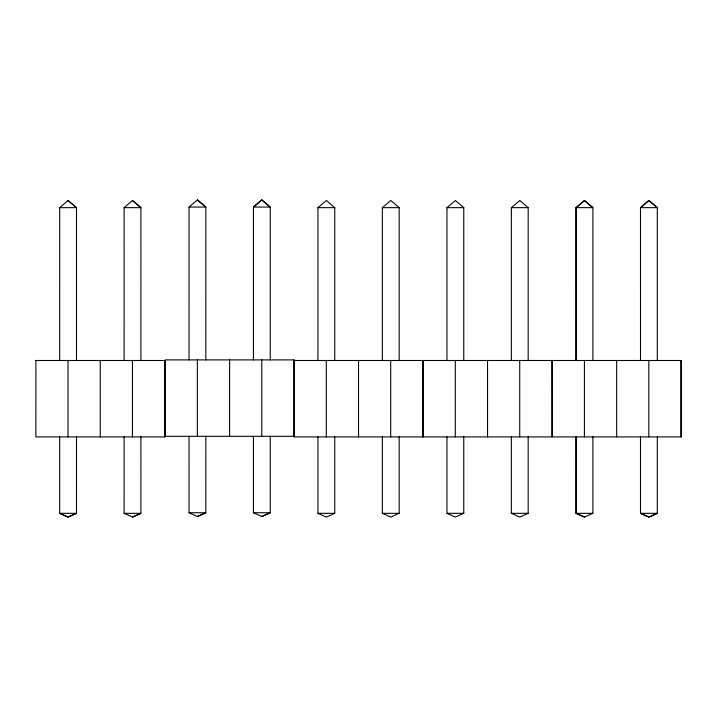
<?xml version="1.0" encoding="UTF-8"?>
<svg xmlns="http://www.w3.org/2000/svg" width="717" height="717" viewBox="0 0 717 717"><rect width="100%" height="100%" fill="white"/><g stroke="black" fill="none" stroke-linecap="round" stroke-linejoin="round"><path stroke-width="1.08" d="M59.681 360.49L59.69 207.652L68.043 200.518L76.504 207.652L76.495 360.49M124.095 360.49L124.113 207.652L132.457 200.518L140.926 207.652L140.908 360.49M189.028 359.898L189.037 207.061L197.381 199.926L205.851 207.061L205.833 359.898M576.074 207.652L592.887 207.652L584.436 200.518L576.092 207.652L576.092 360.49L576.074 207.652L584.436 200.518L592.905 207.652L592.905 360.49M317.936 360.49L317.936 207.652L326.405 200.518L334.749 207.652L334.749 360.49M382.358 360.49L382.358 207.652L390.819 200.518L399.172 207.652L399.172 360.49M446.951 360.49L446.951 207.652L455.412 200.518L463.765 207.652L463.765 360.49M511.364 360.49L511.364 207.652L519.825 200.518L528.178 207.652L528.178 360.49M334.749 436.913L334.749 513.327L326.36 517.074L317.936 513.327L317.936 436.913M399.172 436.913L399.172 513.327L390.774 517.074L382.358 513.327L382.358 436.913M463.765 436.913L463.765 513.327L455.367 517.074L446.951 513.327L446.951 436.913M528.178 436.913L528.178 513.327L519.78 517.074L511.364 513.327L511.364 436.913M124.113 436.913L124.095 513.327L132.502 517.074L140.908 513.327L140.926 436.913M132.502 517.074L140.926 513.327L124.095 513.327M189.028 436.312L189.037 512.736L197.426 516.482L205.833 512.736L205.851 436.312M197.426 516.482L205.851 512.736L189.028 512.736M253.451 436.312L253.442 512.736L261.839 516.482L270.255 512.736L270.255 436.312M261.839 516.482L270.264 512.736L253.442 512.736M584.48 517.074L576.092 513.327L576.092 436.913L576.074 513.327L584.48 517.074L592.905 513.327L592.905 436.913M189.028 207.061L205.833 207.061L197.381 199.926M59.681 207.652L76.495 207.652L68.043 200.518M124.095 207.652L140.908 207.652L132.457 200.518M317.936 207.652L334.749 207.652M382.358 207.652L399.172 207.652M446.951 207.652L463.765 207.652M511.364 207.652L528.178 207.652M294.095 359.898L165.188 359.898L165.188 436.312L294.095 436.312M35.85 360.49L164.758 360.49M164.758 436.913L35.85 436.913L35.922 360.49M317.936 513.327L334.749 513.327M382.358 513.327L399.172 513.327M446.951 513.327L463.765 513.327M511.364 513.327L528.178 513.327M576.074 513.327L592.887 513.327M681.078 360.49L681.078 436.913M657.319 360.49L657.31 207.652L648.849 200.518L640.496 207.652L640.505 360.49M657.31 436.913L657.319 513.327L648.894 517.074L640.496 513.327L640.496 436.913M648.831 360.49L648.831 436.913M616.665 360.49L616.665 436.913M584.418 360.49L584.418 436.913M519.726 360.49L519.726 436.913M487.542 360.49L487.542 436.913M455.304 360.49L455.304 436.913M423.12 360.49L423.12 436.913M422.949 360.49L422.949 436.913M390.711 360.49L390.711 436.913M358.527 360.49L358.527 436.913M326.298 360.49L326.298 436.913M294.024 359.898L294.024 436.312M270.264 359.898L270.255 207.061L261.795 199.926L253.442 207.061L253.442 359.898M261.777 359.898L261.777 436.312M229.61 359.898L229.61 436.312M197.363 359.898L197.363 436.312M164.686 360.49L164.686 436.913M132.439 360.49L132.439 436.913M100.263 360.49L100.263 436.913M76.495 436.913L76.504 513.327L68.079 517.074L59.681 513.327L59.681 436.913M68.025 360.49L68.025 436.913M261.795 199.926L253.451 207.061L270.255 207.061L261.795 199.926M648.849 200.518L640.505 207.652L657.31 207.652L648.849 200.518M76.504 513.327L68.079 517.074L59.69 513.327L76.504 513.327M657.31 513.327L648.894 517.074L640.505 513.327L657.319 513.327M552 360.49L294.113 360.49L294.113 436.913L552 436.913L551.956 360.49M681.15 360.49L552.242 360.49L552.242 436.913L681.15 436.913L681.15 360.49"/></g></svg>
